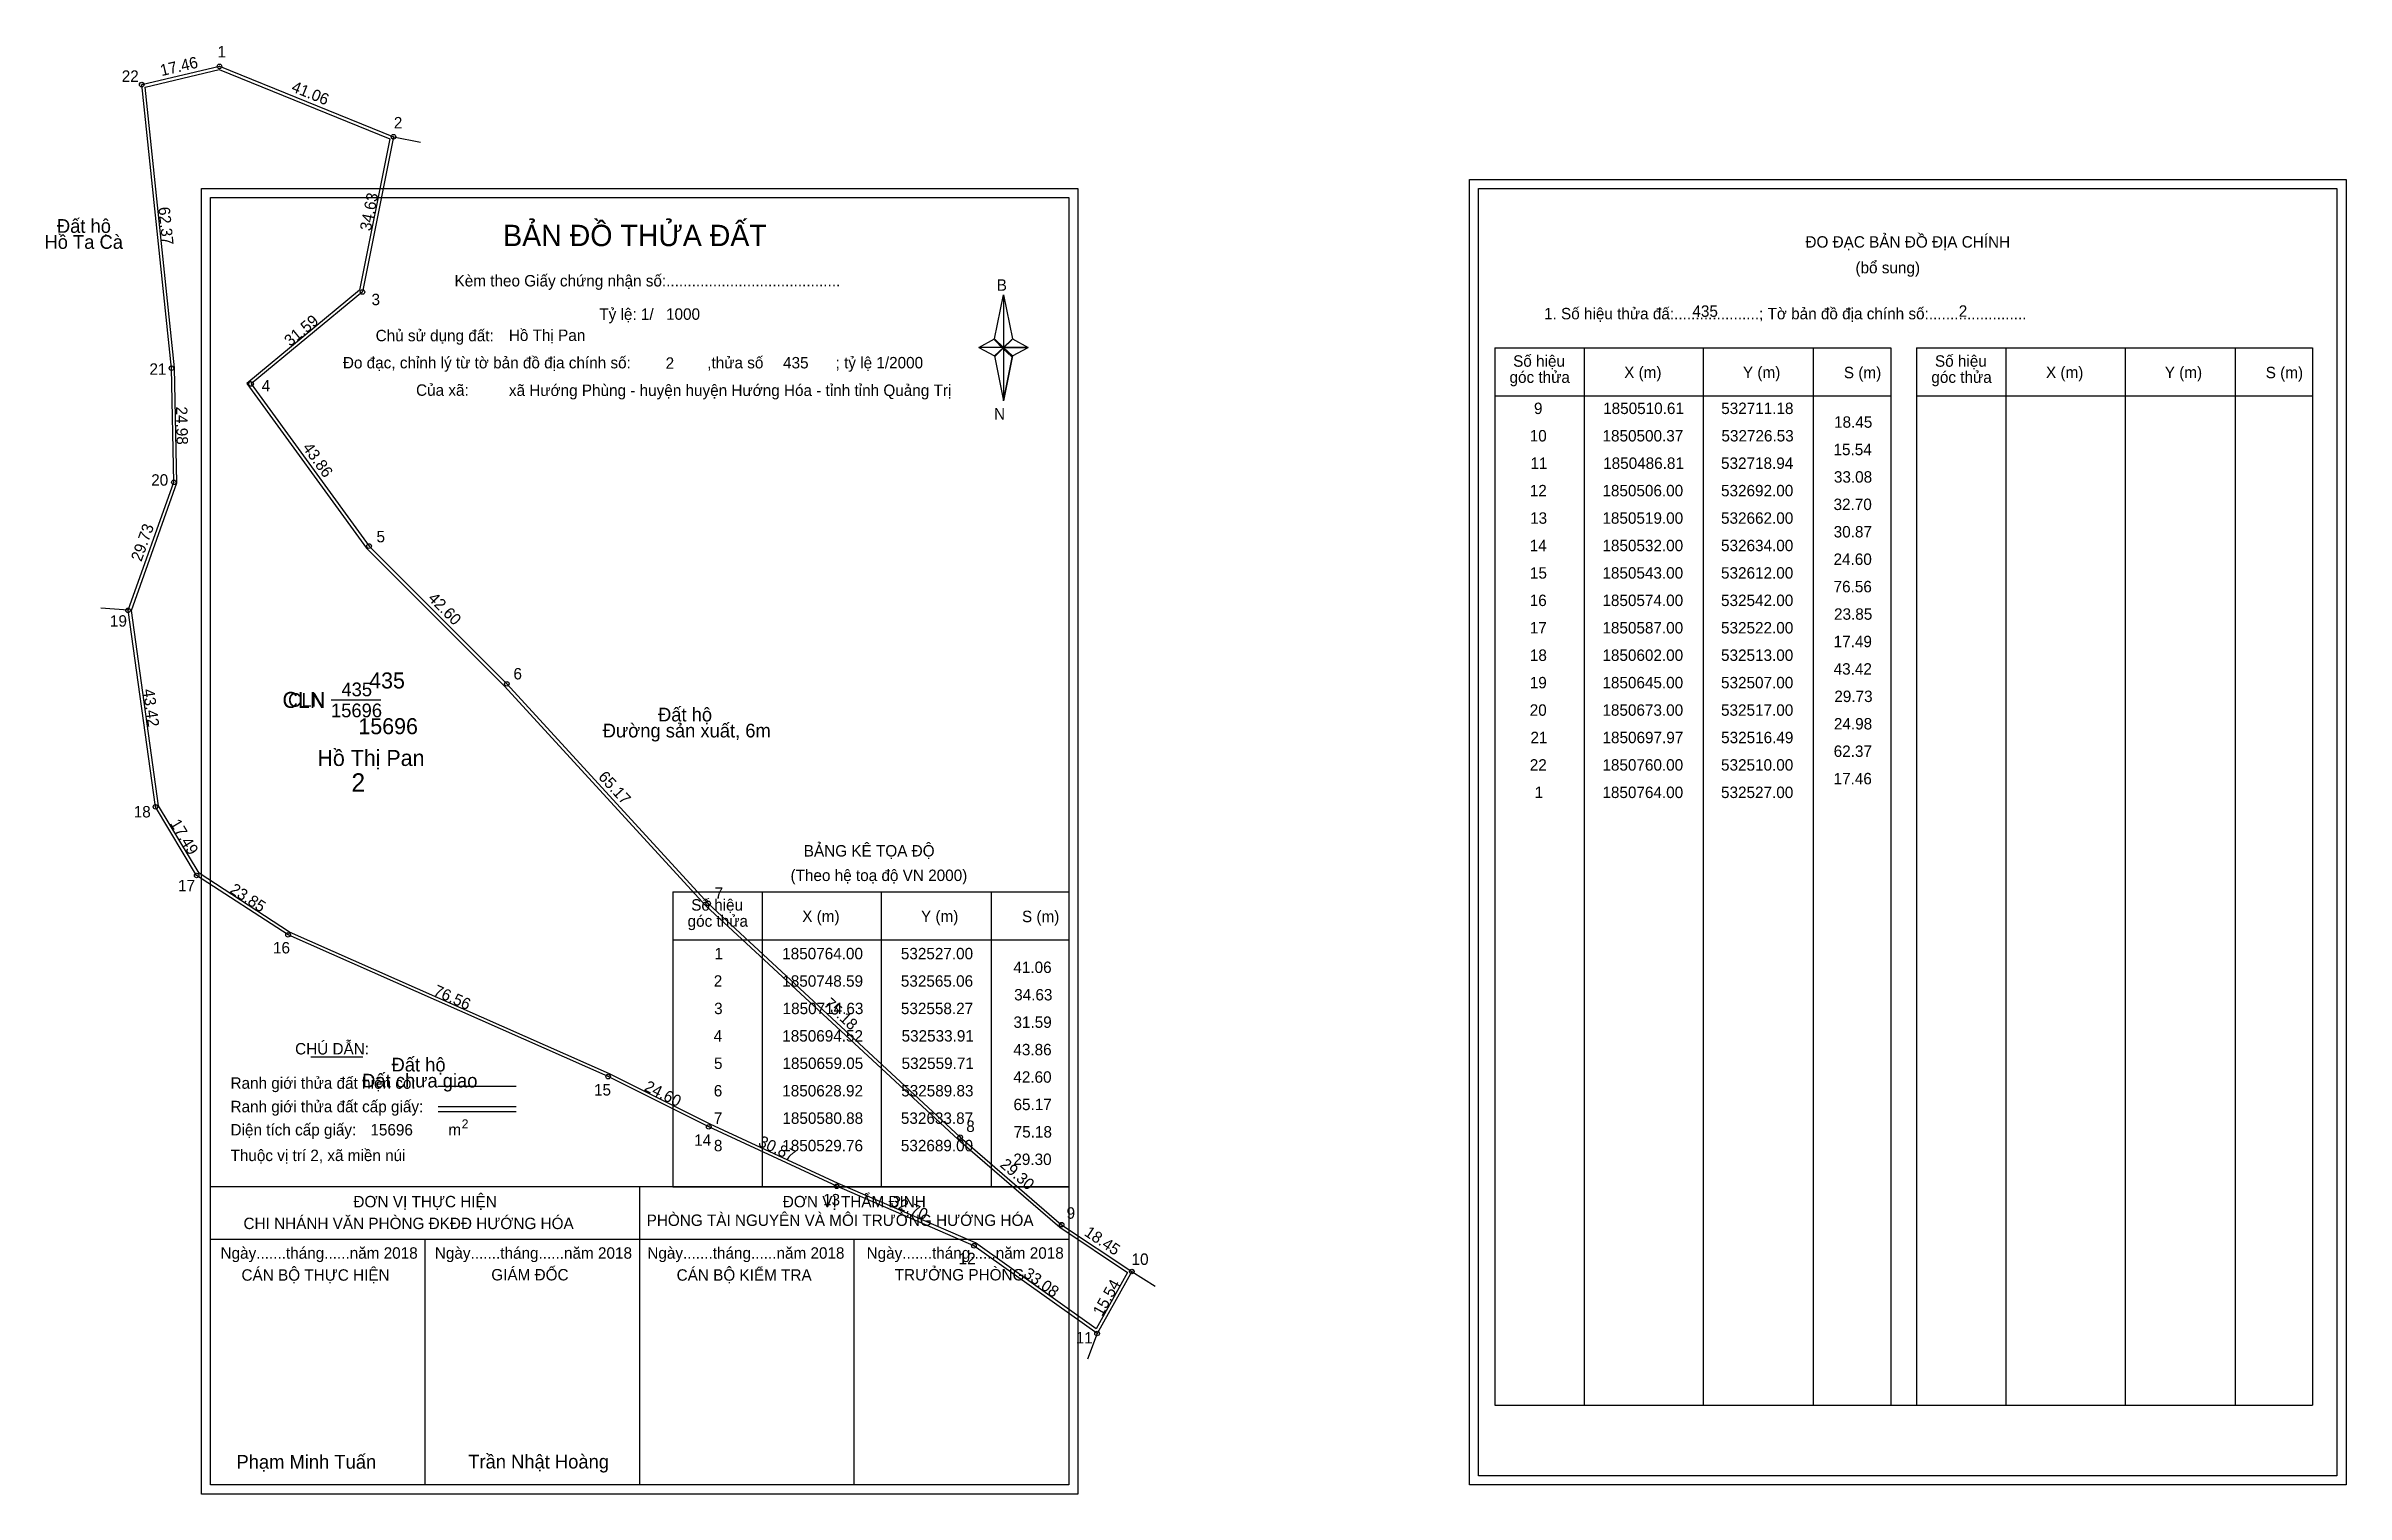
# Model space of a CAD drawing. Extents: x 532489 to 532992, y 1850452 to 1850768.
import ezdxf

# ---------------------------------------------------------------- set-up
doc = ezdxf.new("R2010")
doc.units = 0
for name, color, linetype in [('Level 1', 7, 'Continuous'), ('Level 10', 7, 'Continuous'), ('Level 11', 7, 'Continuous'), ('Level 13', 7, 'Continuous'), ('Level 2', 7, 'Continuous'), ('Level 27', 7, 'Continuous'), ('Level 3', 7, 'Continuous'), ('Level 36', 7, 'Continuous'), ('Level 4', 7, 'Continuous'), ('Level 49', 7, 'Continuous'), ('Level 5', 7, 'Continuous'), ('Level 53', 7, 'Continuous'), ('Level 55', 7, 'Continuous'), ('Level 6', 7, 'Continuous'), ('Level 63', 7, 'Continuous'), ('Level 7', 7, 'Continuous'), ('Level 9', 7, 'Continuous')]:
    doc.layers.add(name, color=color, linetype=linetype)

msp = doc.modelspace()

# ---------------------------------------------------------------- linework, layer by layer
at = {"layer": 'Level 1'}
for p, q in [((532525.06, 1850735.27), (532525.06, 1850735.27)), ((532802.38, 1850737.27), (532802.38, 1850737.27)), ((532696.48, 1850704.39), (532698.45, 1850714.03)), ((532698.45, 1850714.03), (532698.45, 1850702.5)), ((532698.45, 1850714.03), (532700.42, 1850704.39)), ((532693.04, 1850702.5), (532696.48, 1850704.39)), ((532696.48, 1850704.39), (532698.45, 1850702.5)), ((532698.3, 1850702.28), (532696.48, 1850704.17)), ((532700.27, 1850704.17), (532698.3, 1850702.28)), ((532698.3, 1850702.28), (532700.27, 1850704.17)), ((532700.42, 1850704.39), (532698.45, 1850702.5)), ((532698.45, 1850702.5), (532696.48, 1850700.66)), ((532698.3, 1850702.28), (532696.48, 1850700.44)), ((532696.48, 1850700.44), (532698.3, 1850702.28)), ((532696.48, 1850700.66), (532698.45, 1850690.8)), ((532700.27, 1850700.44), (532698.3, 1850702.28)), ((532698.45, 1850702.5), (532698.45, 1850690.8)), ((532698.45, 1850702.5), (532703.86, 1850702.5)), ((532698.45, 1850702.5), (532700.42, 1850700.66)), ((532700.42, 1850700.66), (532698.45, 1850690.8)), ((532700.42, 1850700.66), (532703.86, 1850702.5)), ((532805.92, 1850702.41), (532892.52, 1850702.41)), ((532825.51, 1850471.15), (532825.51, 1850702.41)), ((532851.58, 1850471.15), (532851.58, 1850702.41)), ((532875.55, 1850702.41), (532875.55, 1850471.15)), ((532892.52, 1850702.41), (532892.52, 1850471.15)), ((532898.17, 1850702.41), (532984.78, 1850702.41)), ((532917.76, 1850471.15), (532917.76, 1850702.41)), ((532943.84, 1850471.15), (532943.84, 1850702.41)), ((532967.81, 1850702.41), (532967.81, 1850471.15)), ((532984.78, 1850702.41), (532984.78, 1850471.15)), ((532805.92, 1850691.89), (532892.52, 1850691.89)), ((532898.17, 1850691.89), (532984.78, 1850691.89)), ((532626.16, 1850583.44), (532712.76, 1850583.44)), ((532645.75, 1850518.92), (532645.75, 1850583.44)), ((532671.82, 1850518.92), (532671.82, 1850583.44)), ((532695.79, 1850583.44), (532695.79, 1850518.92)), ((532626.16, 1850572.91), (532712.76, 1850572.91)), ((532546.98, 1850547.33), (532558.38, 1850547.33)), ((532574.84, 1850540.93), (532591.86, 1850540.93)), ((532574.84, 1850536.48), (532591.86, 1850536.48)), ((532574.84, 1850535.39), (532591.86, 1850535.39)), ((532631.89, 1850518.92), (532525.06, 1850518.92)), ((532712.76, 1850518.92), (532607.92, 1850518.92)), ((532618.91, 1850453.69), (532618.91, 1850518.92)), ((532626.16, 1850518.91), (532712.76, 1850518.91)), ((532712.76, 1850507.37), (532525.06, 1850507.37)), ((532571.98, 1850453.69), (532571.98, 1850507.37)), ((532665.83, 1850453.69), (532665.83, 1850507.37)), ((532805.92, 1850471.15), (532984.78, 1850471.15)), ((532712.76, 1850453.69), (532712.76, 1850453.69)), ((532990.08, 1850455.69), (532990.08, 1850455.69))]:
    msp.add_line(p, q, dxfattribs=at)
for points in [[(532696.48, 1850704.39), (532698.45, 1850714.03), (532698.45, 1850702.5)], [(532698.45, 1850702.5), (532700.42, 1850704.39), (532703.86, 1850702.5)], [(532693.04, 1850702.5), (532696.48, 1850700.66), (532698.45, 1850702.5)], [(532698.45, 1850702.5), (532698.45, 1850690.8), (532700.42, 1850700.66)]]:
    msp.add_lwpolyline(points, close=True, dxfattribs=at)
at = {"layer": 'Level 10'}
for p, q in [((532527, 1850764), (532565.06, 1850748.59)), ((532558.27, 1850714.63), (532533.91, 1850694.52))]:
    msp.add_line(p, q, dxfattribs=at)
for points in [[(532726.53, 1850500.37), (532718.94, 1850486.81), (532692, 1850506), (532662, 1850519), (532634, 1850532), (532612, 1850543), (532542, 1850574), (532522, 1850587), (532513, 1850602), (532507, 1850645), (532517, 1850673), (532516.49, 1850697.97), (532510, 1850760), (532527, 1850764), (532565.06, 1850748.59), (532558.27, 1850714.63), (532533.91, 1850694.52), (532559.71, 1850659.05), (532589.83, 1850628.92), (532633.87, 1850580.88), (532689, 1850529.76), (532711.18, 1850510.61)], [(532725.6, 1850500.15), (532718.71, 1850487.83), (532692.35, 1850506.61), (532662.29, 1850519.64), (532634.3, 1850532.63), (532612.3, 1850543.63), (532542.33, 1850574.62), (532522.52, 1850587.5), (532513.67, 1850602.24), (532507.72, 1850644.93), (532517.7, 1850672.89), (532517.19, 1850698.01), (532510.76, 1850759.46), (532526.94, 1850763.27), (532564.26, 1850748.16), (532557.63, 1850715.01), (532532.96, 1850694.64), (532559.18, 1850658.59), (532589.32, 1850628.44), (532633.37, 1850580.39), (532688.53, 1850529.24), (532710.76, 1850510.05)]]:
    msp.add_lwpolyline(points, close=True, dxfattribs=at)
at = {"layer": 'Level 11'}
for centre in [(532527, 1850764), (532510, 1850760), (532565.06, 1850748.59), (532558.27, 1850714.63), (532516.49, 1850697.97), (532533.91, 1850694.52), (532517, 1850673), (532559.71, 1850659.05), (532507, 1850645), (532589.83, 1850628.92), (532513, 1850602), (532522, 1850587), (532633.87, 1850580.88), (532542, 1850574), (532612, 1850543), (532634, 1850532), (532689, 1850529.76), (532662, 1850519), (532692, 1850506), (532711.18, 1850510.61), (532726.53, 1850500.37), (532726.53, 1850500.37), (532718.94, 1850486.81)]:
    msp.add_circle(centre, 0.5, dxfattribs=at)
at = {"layer": 'Level 27'}
for p, q in [((532565.06, 1850748.59), (532570.94, 1850747.41)), ((532507, 1850645), (532501.02, 1850645.44)), ((532726.53, 1850500.37), (532731.62, 1850497.19)), ((532718.94, 1850486.81), (532716.86, 1850481.18))]:
    msp.add_line(p, q, dxfattribs=at)
at = {"layer": 'Level 3'}
for p, q in [((532805.92, 1850702.41), (532805.92, 1850471.15)), ((532898.17, 1850702.41), (532898.17, 1850471.15)), ((532626.16, 1850583.44), (532626.16, 1850518.92))]:
    msp.add_line(p, q, dxfattribs=at)
at = {"layer": 'Level 63'}
for points in [[(532800.39, 1850739.27), (532992.09, 1850739.27), (532992.09, 1850453.69), (532800.39, 1850453.69)], [(532523.06, 1850737.27), (532714.76, 1850737.27), (532714.76, 1850451.69), (532523.06, 1850451.69)], [(532525.06, 1850735.27), (532712.76, 1850735.27), (532712.76, 1850453.69), (532525.06, 1850453.69)], [(532802.39, 1850737.27), (532990.09, 1850737.27), (532990.09, 1850455.69), (532802.39, 1850455.69)]]:
    msp.add_lwpolyline(points, close=True, dxfattribs=at)
at = {"layer": 'Level 9'}
msp.add_line((532551.39, 1850625.4), (532562.31, 1850625.4), dxfattribs=at)

# ---------------------------------------------------------------- texts
at = {"layer": 'Level 1'}
for s, height, p in [('BẢN ĐỒ THỬA ĐẤT', 4.6657, (532589.03, 1850724.67)), ('ĐO ĐẠC BẢN ĐỒ ĐỊA CHÍNH', 2.5, (532873.86, 1850724.33)), ('Kèm theo Giấy chứng nhận số:.........................................', 2.5, (532578.41, 1850715.84)), ('(bổ sung)', 2.5, (532884.8, 1850718.71)), ('B', 2.5, (532696.99, 1850714.9)), ('1. Số hiệu thửa đấ:....................; Tờ bản đồ địa chính số:.......................', 2.5, (532816.69, 1850708.65)), ('Chủ sử dụng đất:', 2.5, (532561.15, 1850703.85)), ('Đo đạc, chỉnh lý từ tờ bản đồ địa chính số:                  ,thửa số                 ; tỷ lệ 1/2000', 2.5, (532553.99, 1850697.92)), ('Số hiệu', 2.5, (532809.93, 1850698.28)), ('X (m)', 2.5, (532834.21, 1850695.81)), ('Y (m)', 2.5, (532860.19, 1850695.81)), ('S (m)', 2.5, (532882.27, 1850695.76)), ('Số hiệu', 2.5, (532902.19, 1850698.28)), ('X (m)', 2.5, (532926.47, 1850695.81)), ('Y (m)', 2.5, (532952.45, 1850695.81)), ('S (m)', 2.5, (532974.53, 1850695.76)), ('Của xã:', 2.5, (532569.99, 1850691.92)), ('góc thửa', 2.5, (532809.14, 1850694.75)), ('góc thửa', 2.5, (532901.4, 1850694.75)), ('N', 2.5, (532696.39, 1850686.73)), ('BẢNG KÊ TỌA ĐỘ', 2.5, (532654.79, 1850591.14)), ('(Theo hệ toạ độ VN 2000)', 2.5, (532651.89, 1850585.78)), ('Số hiệu', 2.5, (532630.17, 1850579.31)), ('góc thửa', 2.5, (532629.38, 1850575.78)), ('X (m)', 2.5, (532654.45, 1850576.83)), ('Y (m)', 2.5, (532680.43, 1850576.83)), ('S (m)', 2.5, (532702.51, 1850576.78)), ('CHÚ DẪN:', 2.5, (532543.54, 1850547.84)), ('Ranh giới thửa đất hiện có:', 2.5, (532529.41, 1850540.34)), ('Ranh giới thửa đất cấp giấy:', 2.5, (532529.41, 1850535.2)), ('Diện tích cấp giấy:', 2.5, (532529.41, 1850530.12)), ('m', 2.5, (532577.06, 1850530.14)), ('2', 2, (532579.96, 1850531.65)), ('Thuộc vị trí 2, xã miền núi', 2.5, (532529.41, 1850524.52)), ('ĐƠN VỊ THỰC HIỆN', 2.5, (532556.29, 1850514.4)), ('ĐƠN VỊ THẨM ĐỊNH', 2.5, (532650.2, 1850514.4)), ('CHI NHÁNH VĂN PHÒNG ĐKĐĐ HƯỚNG HÓA', 2.5, (532532.25, 1850509.64)), ('PHÒNG TÀI NGUYÊN VÀ MÔI TRƯỜNG HƯỚNG HÓA', 2.5, (532620.42, 1850510.33)), ('Ngày.......tháng......năm 2018', 2.5, (532527.23, 1850503.16)), ('CÁN BỘ THỰC HIỆN', 2.5, (532531.81, 1850498.35)), ('Ngày.......tháng......năm 2018', 2.5, (532574.1, 1850503.16)), ('GIÁM ĐỐC', 2.5, (532586.44, 1850498.41)), ('Ngày.......tháng......năm 2018', 2.5, (532620.57, 1850503.16)), ('CÁN BỘ KIỂM TRA', 2.5, (532626.98, 1850498.35)), ('Ngày.......tháng......năm 2018', 2.5, (532668.53, 1850503.16)), ('TRƯỞNG PHÒNG', 2.5, (532674.67, 1850498.41)), ('Phạm Minh Tuấn', 3, (532530.72, 1850457.23)), ('Trần Nhật Hoàng', 3, (532581.41, 1850457.28))]:
    msp.add_text(s, height=height, dxfattribs=at).set_placement(p)
at = {"layer": 'Level 11'}
msp.add_text('Tỷ lệ: 1/', height=2.5, dxfattribs=at).set_placement((532610.07, 1850708.53))
at = {"layer": 'Level 13'}
for s, p in [('435', (532553.67, 1850626.2)), ('CLN', (532542, 1850623.9)), ('15696', (532551.39, 1850621.6))]:
    msp.add_text(s, height=3, dxfattribs=at).set_placement(p)
at = {"layer": 'Level 2'}
msp.add_text('Hồ Thị Pan', height=3.5, dxfattribs=at).set_placement((532548.42, 1850610.95))
at = {"layer": 'Level 3'}
msp.add_text('CLN', height=3.5, dxfattribs=at).set_placement((532540.77, 1850623.65))
at = {"layer": 'Level 36'}
for s, p in [('Đất hộ', (532491.44, 1850727.57)), ('Hồ Ta Cà', (532488.72, 1850724.07)), ('Đất hộ', (532622.91, 1850620.69)), ('Đường sản xuất, 6m', (532610.81, 1850617.19)), ('Đất hộ', (532564.63, 1850544.12)), ('Đất chưa giao', (532558.2, 1850540.62))]:
    msp.add_text(s, height=3, dxfattribs=at).set_placement(p)
at = {"layer": 'Level 4'}
msp.add_text('435', height=3.5, dxfattribs=at).set_placement((532559.74, 1850627.9))
at = {"layer": 'Level 49'}
for s, rotation, p in [('17.46', 13.2405, (532514.34, 1850761.84)), ('41.06', 337.9576, (532542.54, 1850758.57)), ('62.37', 275.9729, (532513.62, 1850733.12)), ('34.63', 78.6933, (532560.1, 1850727.84)), ('31.59', 39.5408, (532542.44, 1850702.6)), ('24.98', 271.1701, (532517.46, 1850689.55)), ('43.86', 306.0312, (532545.05, 1850680.56)), ('29.73', 70.3462, (532509.9, 1850655.5)), ('42.60', 314.9905, (532572.44, 1850647.44)), ('43.42', 277.9435, (532510.23, 1850627.65)), ('65.17', 312.5126, (532609.69, 1850608.44)), ('17.49', 300.9638, (532516.09, 1850598.41)), ('23.85', 326.9761, (532529.05, 1850583.37)), ('76.56', 336.1135, (532573.59, 1850560.89)), ('75.18', 317.1614, (532659.01, 1850558.66)), ('24.60', 333.4349, (532619.7, 1850540.04)), ('30.87', 335.0952, (532644.64, 1850527.94)), ('29.30', 319.193, (532697.52, 1850523.46)), ('32.70', 336.5713, (532673.57, 1850514.86)), ('18.45', 326.2927, (532715.94, 1850508.39)), ('33.08', 324.5368, (532702.64, 1850499.41)), ('15.54', 60.7628, (532720.04, 1850490.41))]:
    msp.add_text(s, height=2.5, rotation=rotation, dxfattribs=at).set_placement(p)
at = {"layer": 'Level 5'}
msp.add_text('15696', height=3.5, dxfattribs=at).set_placement((532557.38, 1850617.9))
at = {"layer": 'Level 53'}
for s, p in [('9', (532814.49, 1850687.93)), ('1850510.61', (532829.62, 1850687.93)), ('532711.18', (532855.44, 1850687.93)), ('18.45', (532880.12, 1850684.93)), ('10', (532813.56, 1850681.93)), ('1850500.37', (532829.48, 1850681.93)), ('532726.53', (532855.49, 1850681.93)), ('11', (532813.72, 1850675.93)), ('1850486.81', (532829.62, 1850675.93)), ('532718.94', (532855.4, 1850675.93)), ('15.54', (532880, 1850678.93)), ('12', (532813.57, 1850669.93)), ('1850506.00', (532829.46, 1850669.93)), ('532692.00', (532855.4, 1850669.93)), ('33.08', (532880.09, 1850672.93)), ('32.70', (532880.01, 1850666.93)), ('13', (532813.64, 1850663.93)), ('1850519.00', (532829.46, 1850663.93)), ('532662.00', (532855.4, 1850663.93)), ('30.87', (532880.04, 1850660.93)), ('14', (532813.55, 1850657.93)), ('1850532.00', (532829.46, 1850657.93)), ('532634.00', (532855.4, 1850657.93)), ('24.60', (532880.01, 1850654.93)), ('15', (532813.61, 1850651.93)), ('1850543.00', (532829.46, 1850651.93)), ('532612.00', (532855.4, 1850651.93)), ('16', (532813.56, 1850645.93)), ('1850574.00', (532829.46, 1850645.93)), ('532542.00', (532855.4, 1850645.93)), ('76.56', (532880.02, 1850648.93)), ('17', (532813.57, 1850639.93)), ('1850587.00', (532829.46, 1850639.93)), ('532522.00', (532855.4, 1850639.93)), ('23.85', (532880.12, 1850642.93)), ('17.49', (532880.03, 1850636.93)), ('18', (532813.59, 1850633.93)), ('1850602.00', (532829.46, 1850633.93)), ('532513.00', (532855.4, 1850633.93)), ('43.42', (532880.03, 1850630.93)), ('19', (532813.57, 1850627.93)), ('1850645.00', (532829.46, 1850627.93)), ('532507.00', (532855.4, 1850627.93)), ('29.73', (532880.18, 1850624.93)), ('20', (532813.56, 1850621.93)), ('1850673.00', (532829.46, 1850621.93)), ('532517.00', (532855.4, 1850621.93)), ('21', (532813.72, 1850615.93)), ('1850697.97', (532829.48, 1850615.93)), ('532516.49', (532855.42, 1850615.93)), ('24.98', (532880.09, 1850618.93)), ('22', (532813.57, 1850609.93)), ('1850760.00', (532829.46, 1850609.93)), ('532510.00', (532855.4, 1850609.93)), ('62.37', (532880.04, 1850612.93)), ('17.46', (532880.02, 1850606.93)), ('1', (532814.64, 1850603.93)), ('1850764.00', (532829.46, 1850603.93)), ('532527.00', (532855.4, 1850603.93)), ('1', (532635.25, 1850568.66)), ('1850764.00', (532650.07, 1850568.66)), ('532527.00', (532676.02, 1850568.66)), ('41.06', (532700.63, 1850565.66)), ('2', (532635.1, 1850562.66)), ('1850748.59', (532650.09, 1850562.66)), ('532565.06', (532676.02, 1850562.66)), ('34.63', (532700.8, 1850559.66)), ('3', (532635.18, 1850556.66)), ('1850714.63', (532650.16, 1850556.66)), ('532558.27', (532676.03, 1850556.66)), ('4', (532635.09, 1850550.66)), ('1850694.52', (532650.08, 1850550.66)), ('532533.91', (532676.18, 1850550.66)), ('31.59', (532700.65, 1850553.66)), ('5', (532635.15, 1850544.66)), ('1850659.05', (532650.13, 1850544.66)), ('532559.71', (532676.18, 1850544.66)), ('43.86', (532700.63, 1850547.66)), ('42.60', (532700.62, 1850541.66)), ('6', (532635.1, 1850538.66)), ('1850628.92', (532650.08, 1850538.66)), ('532589.83', (532676.1, 1850538.66)), ('65.17', (532700.66, 1850535.66)), ('7', (532635.11, 1850532.66)), ('1850580.88', (532650.11, 1850532.66)), ('532633.87', (532676.03, 1850532.66)), ('75.18', (532700.7, 1850529.66)), ('8', (532635.13, 1850526.66)), ('1850529.76', (532650.08, 1850526.66)), ('532689.00', (532676.02, 1850526.66)), ('29.30', (532700.62, 1850523.66))]:
    msp.add_text(s, height=2.5, dxfattribs=at).set_placement(p)
at = {"layer": 'Level 55'}
for s, height, p in [('1', 0.4, (532526.89, 1850764)), ('0', 0.11, (532526.96, 1850763.89)), ('0', 0.11, (532526.96, 1850763.89)), ('22', 0.4, (532509.72, 1850760)), ('0', 0.11, (532509.96, 1850759.89)), ('0', 0.11, (532509.96, 1850759.89)), ('2', 0.4, (532564.92, 1850748.59)), ('0', 0.11, (532565.02, 1850748.48)), ('0', 0.11, (532565.02, 1850748.48)), ('0', 0.11, (532565.02, 1850748.48)), ('0', 0.11, (532565.02, 1850748.48)), ('3', 0.4, (532558.15, 1850714.63)), ('0', 0.11, (532558.23, 1850714.52)), ('0', 0.11, (532558.23, 1850714.52)), ('21', 0.4, (532516.23, 1850697.97)), ('0', 0.11, (532516.45, 1850697.86)), ('0', 0.11, (532516.45, 1850697.86)), ('4', 0.4, (532533.77, 1850694.52)), ('0', 0.11, (532533.87, 1850694.41)), ('0', 0.11, (532533.87, 1850694.41)), ('20', 0.4, (532516.72, 1850673)), ('0', 0.11, (532516.96, 1850672.89)), ('0', 0.11, (532516.96, 1850672.89)), ('5', 0.4, (532559.58, 1850659.05)), ('0', 0.11, (532559.67, 1850658.94)), ('0', 0.11, (532559.67, 1850658.94)), ('19', 0.4, (532506.72, 1850645)), ('0', 0.11, (532506.96, 1850644.89)), ('0', 0.11, (532506.96, 1850644.89)), ('0', 0.11, (532506.96, 1850644.89)), ('6', 0.4, (532589.69, 1850628.92)), ('0', 0.11, (532589.79, 1850628.81)), ('0', 0.11, (532589.79, 1850628.81)), ('18', 0.4, (532512.72, 1850602)), ('0', 0.11, (532512.96, 1850601.89)), ('17', 0.4, (532521.72, 1850587)), ('0', 0.11, (532521.96, 1850586.89)), ('7', 0.4, (532633.74, 1850580.88)), ('0', 0.11, (532633.83, 1850580.77)), ('0', 0.11, (532633.83, 1850580.77)), ('16', 0.4, (532541.72, 1850574)), ('0', 0.11, (532541.96, 1850573.89)), ('15', 0.4, (532611.72, 1850543)), ('0', 0.11, (532611.96, 1850542.89)), ('14', 0.4, (532633.71, 1850532)), ('0', 0.11, (532633.96, 1850531.89)), ('8', 0.4, (532688.87, 1850529.76)), ('0', 0.11, (532688.96, 1850529.65)), ('0', 0.11, (532688.96, 1850529.65)), ('13', 0.4, (532661.73, 1850519)), ('0', 0.11, (532661.96, 1850518.89)), ('12', 0.4, (532691.72, 1850506)), ('9', 0.4, (532711.04, 1850510.61)), ('0', 0.11, (532711.14, 1850510.5)), ('0', 0.11, (532711.14, 1850510.5)), ('0', 0.11, (532691.96, 1850505.89)), ('10', 0.4, (532726.25, 1850500.37)), ('0', 0.11, (532726.49, 1850500.26)), ('0', 0.11, (532726.49, 1850500.26)), ('11', 0.4, (532718.68, 1850486.81)), ('0', 0.11, (532718.9, 1850486.7))]:
    msp.add_text(s, height=height, dxfattribs=at).set_placement(p)
at = {"layer": 'Level 6'}
for s, p in [('1000', (532624.66, 1850708.55)), ('435', (532849.14, 1850709.19)), ('2', (532907.39, 1850709.21)), ('Hồ Thị Pan', (532590.28, 1850703.92)), ('2', (532624.58, 1850697.83)), ('435', (532650.26, 1850697.91)), ('xã Hướng Phùng - huyện huyện Hướng Hóa - tỉnh tỉnh Quảng Trị', (532590.3, 1850691.88)), ('15696', (532560, 1850530.12))]:
    msp.add_text(s, height=2.5, dxfattribs=at).set_placement(p)
at = {"layer": 'Level 7'}
msp.add_text('2', height=4, dxfattribs=at).set_placement((532555.87, 1850605.34))
at = {"layer": 'Level 9'}
for s, p in [('1', (532526.55, 1850765.94)), ('22', (532505.62, 1850760.6)), ('2', (532565.13, 1850750.41)), ('3', (532560.25, 1850711.74)), ('21', (532511.68, 1850696.52)), ('4', (532536.23, 1850692.87)), ('20', (532512.06, 1850672.26)), ('5', (532561.34, 1850659.88)), ('19', (532503.04, 1850641.42)), ('6', (532591.29, 1850629.88)), ('18', (532508.24, 1850599.68)), ('17', (532517.93, 1850583.53)), ('7', (532635.3, 1850581.89)), ('16', (532538.7, 1850569.94)), ('15', (532608.91, 1850538.86)), ('8', (532690.32, 1850530.89)), ('14', (532630.83, 1850527.87)), ('13', (532659, 1850514.83)), ('9', (532712.27, 1850511.91)), ('12', (532688.66, 1850501.96)), ('10', (532726.48, 1850501.81)), ('11', (532714.26, 1850484.62))]:
    msp.add_text(s, height=2.5, dxfattribs=at).set_placement(p)

doc.saveas('drawing.dxf')
